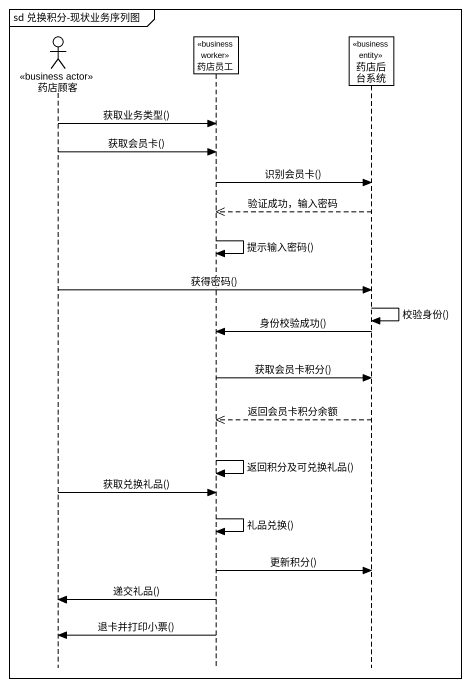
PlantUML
@startuml
mainframe sd 兑换积分-现状业务序列图
hide footbox
actor 药店顾客 <<business actor>>
participant 药店员工 <<business worker>>
participant 药店后台系统 <<business entity>>

药店顾客 -> 药店员工 : 获取业务类型()
药店顾客 -> 药店员工 : 获取会员卡()
药店员工 -> 药店后台系统 : 识别会员卡()
药店后台系统 -->> 药店员工 : 验证成功，输入密码
药店员工 -> 药店员工 : 提示输入密码()
药店顾客 -> 药店后台系统 : 获得密码()
药店后台系统 -> 药店后台系统 : 校验身份()
药店后台系统 -> 药店员工 : 身份校验成功()
药店员工 -> 药店后台系统 : 获取会员卡积分()
药店后台系统 -->> 药店员工 : 返回会员卡积分余额
药店员工 -> 药店员工 : 返回积分及可兑换礼品()
药店顾客 -> 药店员工 : 获取兑换礼品()
药店员工 -> 药店员工 : 礼品兑换()
药店员工 -> 药店后台系统 : 更新积分()
药店员工 -> 药店顾客 : 递交礼品()
药店员工 -> 药店顾客 : 退卡并打印小票()
@enduml
